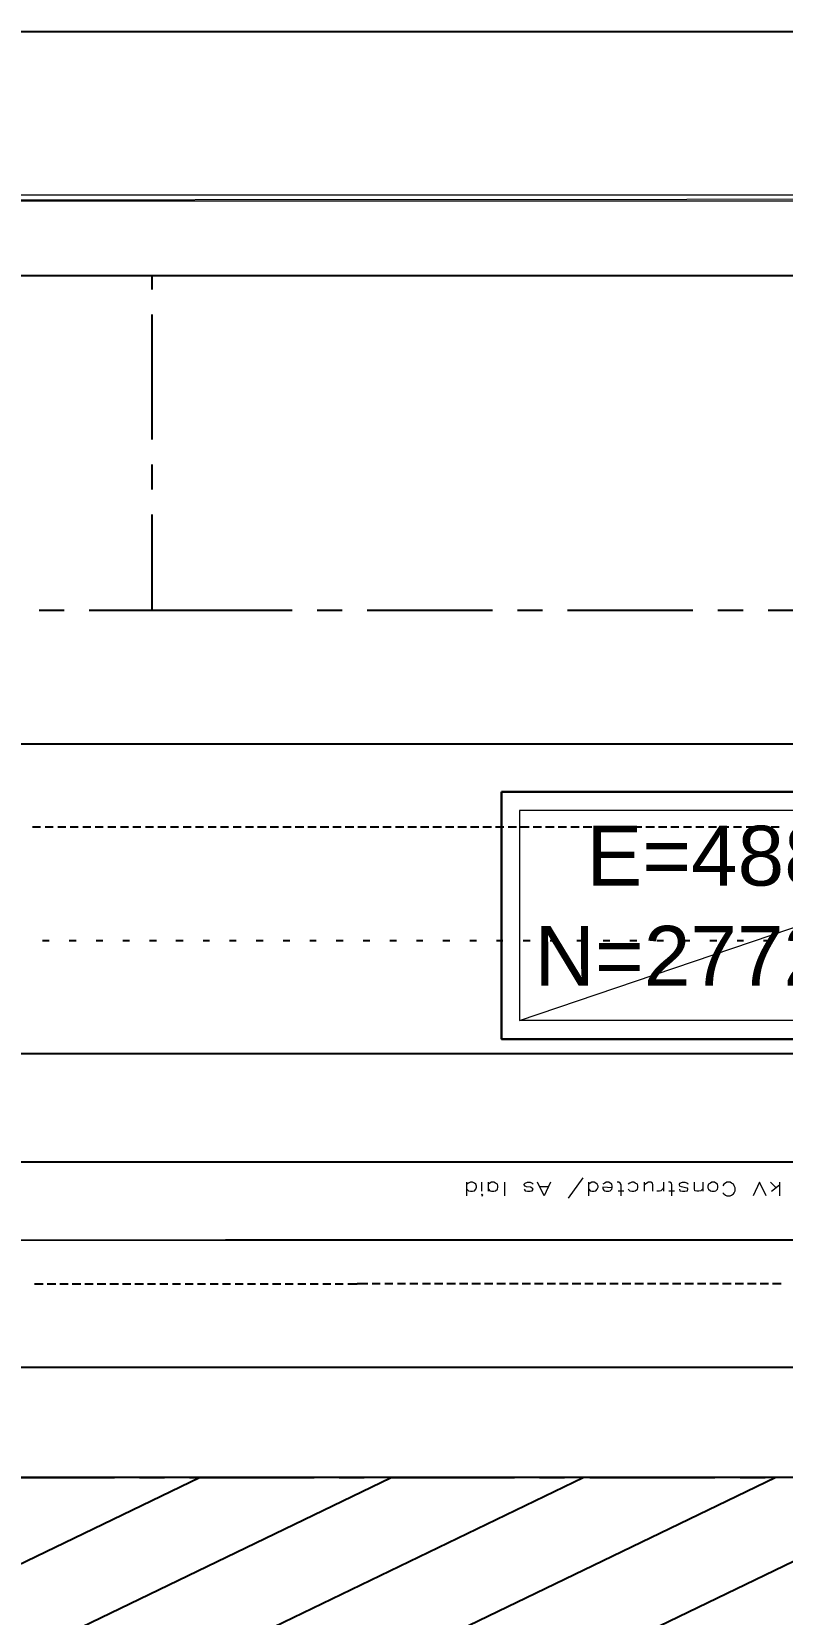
# Model space of a CAD drawing. Header units: inches. Extents: x 27 to 868, y 19 to 613.
# Drawn here: x 262.4 to 329.9, y 470.3 to 612.8 of the extents above; entities that cross this region are included whole.
import ezdxf

# ---------------------------------------------------------------- set-up
doc = ezdxf.new("R2010")
doc.units = ezdxf.units.IN
doc.header["$MEASUREMENT"] = 0
doc.layers.add('PDF_Geometry', color=7, linetype='Continuous')
doc.layers.add('PDF_Text', color=7, linetype='Continuous')
doc.styles.add('PDF Arial', font='arial.ttf')

msp = doc.modelspace()

# ---------------------------------------------------------------- linework, layer by layer
at = {"layer": 'PDF_Geometry', "lineweight": 25}
for points in [[(26.63, 612.78), (867.64, 612.78), (867.64, 229.17)], [(713.65, 229.17), (713.65, 590.8), (63.65, 590.8), (63.65, 40.79)]]:
    msp.add_lwpolyline(points, dxfattribs=at)
at = {"layer": 'PDF_Geometry', "lineweight": 0}
for points in [[(55.41, 598.05), (55.91, 597.51), (851.92, 598.05), (55.41, 598.05)], [(55.91, 597.51), (851.92, 598.05), (851.42, 597.51), (55.91, 597.51)], [(713.65, 229.17), (713.65, 590.8), (63.65, 590.8), (63.65, 204.55)], [(301.5, 508.02), (301.5, 509.23)], [(301.5, 508.6), (301.64, 508.47), (301.82, 508.42), (302, 508.42), (302.18, 508.47), (302.31, 508.6), (302.36, 508.78), (302.36, 508.87), (302.31, 509.05), (302.18, 509.14), (302, 509.23), (301.82, 509.23), (301.64, 509.14), (301.5, 509.05)], [(302.85, 508.42), (302.85, 509.23)], [(303.44, 508.42), (303.44, 509.23)], [(303.44, 508.6), (303.57, 508.47), (303.71, 508.42), (303.93, 508.42), (304.07, 508.47), (304.25, 508.6), (304.29, 508.78), (304.29, 508.87), (304.25, 509.05), (304.07, 509.14), (303.93, 509.23), (303.71, 509.23), (303.57, 509.14), (303.44, 509.05)], [(304.88, 509.23), (304.88, 508.02)], [(306.64, 508.6), (306.73, 508.47), (306.95, 508.42), (307.18, 508.42), (307.36, 508.47), (307.45, 508.6), (307.36, 508.69), (307.22, 508.78), (306.86, 508.83), (306.73, 508.87), (306.64, 509.01), (306.64, 509.05), (306.73, 509.14), (306.95, 509.23), (307.18, 509.23), (307.36, 509.14), (307.45, 509.05)], [(309.02, 509.23), (308.44, 508.02), (307.85, 509.23)], [(308.8, 508.83), (308.08, 508.83)], [(310.64, 507.79), (311.95, 509.64)], [(312.45, 508.02), (312.45, 509.23)], [(312.45, 508.6), (312.58, 508.47), (312.72, 508.42), (312.94, 508.42), (313.08, 508.47), (313.21, 508.6), (313.3, 508.78), (313.3, 508.87), (313.21, 509.05), (313.08, 509.14), (312.94, 509.23), (312.72, 509.23), (312.58, 509.14), (312.45, 509.05)], [(314.56, 508.74), (313.71, 508.78), (313.71, 508.65), (313.8, 508.51), (313.89, 508.47), (314.02, 508.42), (314.25, 508.42), (314.38, 508.47), (314.52, 508.6), (314.56, 508.74), (314.56, 508.87), (314.52, 509.05), (314.38, 509.14), (314.25, 509.23), (314.02, 509.23), (313.89, 509.14), (313.71, 509.05)], [(315.37, 508.02), (315.37, 509.01), (315.28, 509.14), (315.15, 509.23), (315.01, 509.23)], [(316, 508.6), (316.14, 508.47), (316.32, 508.42), (316.5, 508.42), (316.63, 508.47), (316.82, 508.6), (316.86, 508.74), (316.86, 508.87), (316.82, 509.05), (316.63, 509.14), (316.5, 509.23), (316.32, 509.23), (316.14, 509.14), (316, 509.05)], [(318.21, 508.42), (318.21, 509.01), (318.17, 509.14), (318.03, 509.23), (317.81, 509.23), (317.67, 509.14), (317.45, 509.01)], [(317.45, 508.42), (317.45, 509.23)], [(319.16, 508.74), (319.07, 508.6), (318.93, 508.47), (318.8, 508.42), (318.57, 508.42)], [(319.16, 509.23), (319.16, 508.42)], [(319.92, 508.02), (319.92, 509.01), (319.88, 509.14), (319.74, 509.23), (319.61, 509.23)], [(320.6, 508.6), (320.64, 508.47), (320.87, 508.42), (321.09, 508.42), (321.32, 508.47), (321.36, 508.6), (321.32, 508.69), (321.14, 508.74), (320.78, 508.83), (320.64, 508.87), (320.6, 509.01), (320.6, 509.05), (320.64, 509.14), (320.87, 509.23), (321.09, 509.23), (321.32, 509.14), (321.36, 509.05)], [(322.72, 508.65), (322.54, 508.47), (322.35, 508.42), (322.17, 508.42), (321.99, 508.47), (321.95, 508.65), (321.95, 509.23)], [(322.72, 509.23), (322.72, 508.42)], [(323.75, 508.42), (323.89, 508.47), (324.02, 508.6), (324.07, 508.74), (324.07, 508.87), (324.02, 509.05), (323.89, 509.14), (323.75, 509.23), (323.53, 509.23), (323.39, 509.14), (323.21, 509.05), (323.17, 508.87), (323.17, 508.74), (323.21, 508.6), (323.39, 508.47), (323.53, 508.42), (323.75, 508.42)], [(324.52, 508.29), (324.61, 508.2), (324.74, 508.06), (324.88, 508.02), (325.15, 508.02), (325.28, 508.06), (325.46, 508.2), (325.51, 508.29), (325.6, 508.47), (325.6, 508.74), (325.51, 508.92), (325.46, 509.05), (325.28, 509.14), (325.15, 509.23), (324.88, 509.23), (324.74, 509.14), (324.61, 509.05), (324.52, 508.92)], [(328.39, 508.02), (327.8, 509.23), (327.22, 508.02)], [(329.29, 508.74), (328.8, 509.23)], [(328.89, 508.42), (329.61, 509.01)], [(329.61, 509.23), (329.61, 508.02)], [(302.94, 508.06), (302.85, 508.15), (302.81, 508.06), (302.85, 508.02), (302.94, 508.06)], [(315.6, 508.42), (315.1, 508.42)], [(320.15, 508.42), (319.65, 508.42)]]:
    msp.add_lwpolyline(points, dxfattribs=at)
at = {"layer": 'PDF_Geometry', "color": 9, "lineweight": 25, "true_color": 0xbababa}
for points in [[(273.17, 590.75), (273.17, 589.58)], [(273.17, 587.33), (273.17, 576.07)], [(273.17, 573.82), (273.17, 571.57)], [(273.17, 569.32), (273.17, 560.71), (285.78, 560.71)], [(263.04, 560.71), (265.29, 560.71)], [(267.54, 560.71), (273.17, 560.71)], [(288.04, 560.71), (290.29, 560.71)], [(292.54, 560.71), (303.8, 560.71)], [(306.05, 560.71), (308.3, 560.71)], [(310.55, 560.71), (321.81, 560.71)], [(324.07, 560.71), (326.32, 560.71)], [(328.57, 560.71), (339.78, 560.71)], [(190.12, 548.69), (598.8, 548.69)], [(262.45, 541.21), (263.17, 541.21)], [(263.58, 541.21), (264.3, 541.21)], [(264.71, 541.21), (265.43, 541.21)], [(265.83, 541.21), (266.55, 541.21)], [(266.96, 541.21), (267.68, 541.21)], [(268.08, 541.21), (268.8, 541.21)], [(269.21, 541.21), (269.93, 541.21)], [(270.34, 541.21), (271.06, 541.21)], [(271.46, 541.21), (272.18, 541.21)], [(272.59, 541.21), (273.31, 541.21)], [(273.71, 541.21), (274.43, 541.21)], [(274.84, 541.21), (275.56, 541.21)], [(275.97, 541.21), (276.69, 541.21)], [(277.09, 541.21), (277.81, 541.21)], [(278.22, 541.21), (278.94, 541.21)], [(279.34, 541.21), (280.06, 541.21)], [(280.47, 541.21), (281.19, 541.21)], [(281.6, 541.21), (282.32, 541.21)], [(282.68, 541.21), (283.44, 541.21)], [(283.8, 541.21), (284.57, 541.21)], [(284.93, 541.21), (285.69, 541.21)], [(286.05, 541.21), (286.82, 541.21)], [(287.18, 541.21), (287.95, 541.21)], [(288.31, 541.21), (289.07, 541.21)], [(289.43, 541.21), (290.2, 541.21)], [(290.56, 541.21), (291.32, 541.21)], [(291.68, 541.21), (292.45, 541.21)], [(292.81, 541.21), (293.58, 541.21)], [(293.94, 541.21), (294.7, 541.21)], [(295.06, 541.21), (295.83, 541.21)], [(296.19, 541.21), (296.95, 541.21)], [(297.31, 541.21), (298.08, 541.21)], [(298.44, 541.21), (299.21, 541.21)], [(299.57, 541.21), (300.33, 541.21)], [(300.69, 541.21), (301.46, 541.21)], [(301.82, 541.21), (302.58, 541.21)], [(302.94, 541.21), (303.71, 541.21)], [(304.07, 541.21), (304.83, 541.21)], [(305.2, 541.21), (305.96, 541.21)], [(306.32, 541.21), (307.09, 541.21)], [(307.45, 541.21), (308.21, 541.21)], [(308.57, 541.21), (309.34, 541.21)], [(309.7, 541.21), (310.46, 541.21)], [(310.83, 541.21), (311.59, 541.21)], [(311.95, 541.21), (312.72, 541.21)], [(313.08, 541.21), (313.84, 541.21)], [(314.2, 541.21), (314.97, 541.21)], [(315.33, 541.21), (316.09, 541.21)], [(316.45, 541.21), (317.22, 541.21)], [(317.58, 541.21), (318.35, 541.21)], [(318.71, 541.21), (319.47, 541.21)], [(319.83, 541.21), (320.55, 541.21)], [(320.96, 541.21), (321.68, 541.21)], [(322.08, 541.21), (322.81, 541.21)], [(323.21, 541.21), (323.93, 541.21)], [(324.34, 541.21), (325.06, 541.21)], [(325.46, 541.21), (326.18, 541.21)], [(326.59, 541.21), (327.31, 541.21)], [(327.71, 541.21), (328.44, 541.21)], [(328.84, 541.21), (329.56, 541.21)], [(263.35, 530.99), (263.67, 530.99), (263.94, 530.99)], [(265.74, 530.99), (266.06, 530.99), (266.37, 530.99)], [(268.17, 530.99), (268.44, 530.99), (268.76, 530.99)], [(270.56, 530.99), (270.88, 530.99), (271.15, 530.99)], [(272.95, 530.99), (273.26, 530.99), (273.58, 530.99)], [(275.33, 530.99), (275.65, 530.99), (275.97, 530.99)], [(277.77, 530.99), (278.04, 530.99), (278.35, 530.99)], [(280.15, 530.99), (280.47, 530.99), (280.74, 530.99)], [(282.54, 530.99), (282.86, 530.99), (283.17, 530.99)], [(284.97, 530.99), (285.24, 530.99), (285.56, 530.99)], [(287.36, 530.99), (287.68, 530.99), (287.95, 530.99)], [(289.75, 530.99), (290.06, 530.99), (290.38, 530.99)], [(292.18, 530.99), (292.45, 530.99), (292.76, 530.99)], [(294.57, 530.99), (294.84, 530.99), (295.15, 530.99)], [(296.95, 530.99), (297.27, 530.99), (297.54, 530.99)], [(299.34, 530.99), (299.66, 530.99), (299.97, 530.99)], [(301.77, 530.99), (302.04, 530.99), (302.36, 530.99)], [(304.16, 530.99), (304.47, 530.99), (304.74, 530.99)], [(306.55, 530.99), (306.86, 530.99), (307.18, 530.99)], [(308.98, 530.99), (309.25, 530.99), (309.56, 530.99)], [(311.37, 530.99), (311.68, 530.99), (311.95, 530.99)], [(313.75, 530.99), (314.07, 530.99), (314.34, 530.99)], [(316.14, 530.99), (316.45, 530.99), (316.77, 530.99)], [(318.57, 530.99), (318.84, 530.99), (319.16, 530.99)], [(320.96, 530.99), (321.27, 530.99), (321.54, 530.99)], [(323.35, 530.99), (323.66, 530.99), (323.98, 530.99)], [(325.78, 530.99), (326.05, 530.99), (326.36, 530.99)], [(328.16, 530.99), (328.48, 530.99), (328.75, 530.99)], [(240.02, 520.81), (291.64, 520.81)], [(291.64, 520.81), (425.67, 520.81), (513.81, 520.81)], [(534.31, 511.04), (426.26, 511.04), (291.64, 511.04), (240.02, 511.04), (169.13, 511.04)], [(262.63, 500.09), (263.4, 500.09)], [(263.76, 500.09), (264.53, 500.09)], [(264.89, 500.09), (265.65, 500.09)], [(266.01, 500.09), (266.78, 500.09)], [(267.14, 500.09), (267.9, 500.09)], [(268.26, 500.09), (269.03, 500.09)], [(269.39, 500.09), (270.16, 500.09)], [(270.52, 500.09), (271.28, 500.09)], [(271.64, 500.09), (272.41, 500.09)], [(272.77, 500.09), (273.49, 500.09)], [(273.89, 500.09), (274.61, 500.09)], [(275.02, 500.09), (275.74, 500.09)], [(276.15, 500.09), (276.87, 500.09)], [(277.27, 500.09), (277.99, 500.09)], [(278.4, 500.09), (279.12, 500.09)], [(279.52, 500.09), (280.24, 500.09)], [(280.65, 500.09), (281.37, 500.09)], [(281.78, 500.09), (282.5, 500.09)], [(282.9, 500.09), (283.62, 500.09)], [(284.03, 500.09), (284.75, 500.09)], [(285.15, 500.09), (285.87, 500.09)], [(286.28, 500.09), (287, 500.09)], [(287.41, 500.09), (288.13, 500.09)], [(288.53, 500.09), (289.25, 500.09)], [(289.66, 500.09), (290.38, 500.09)], [(290.78, 500.09), (291.64, 500.09)], [(603.3, 500.09), (585.29, 500.09), (577.81, 492.57), (291.64, 492.57)], [(292.58, 500.09), (291.64, 500.09)], [(293.71, 500.09), (292.99, 500.09)], [(294.84, 500.09), (294.12, 500.09)], [(295.96, 500.09), (295.24, 500.09)], [(297.09, 500.09), (296.37, 500.09)], [(298.21, 500.09), (297.49, 500.09)], [(299.34, 500.09), (298.57, 500.09)], [(300.47, 500.09), (299.7, 500.09)], [(301.59, 500.09), (300.83, 500.09)], [(302.72, 500.09), (301.95, 500.09)], [(303.84, 500.09), (303.08, 500.09)], [(304.97, 500.09), (304.2, 500.09)], [(306.1, 500.09), (305.33, 500.09)], [(307.22, 500.09), (306.46, 500.09)], [(308.35, 500.09), (307.58, 500.09)], [(309.47, 500.09), (308.71, 500.09)], [(310.6, 500.09), (309.83, 500.09)], [(311.73, 500.09), (310.96, 500.09)], [(312.85, 500.09), (312.09, 500.09)], [(313.98, 500.09), (313.21, 500.09)], [(315.1, 500.09), (314.34, 500.09)], [(316.23, 500.09), (315.46, 500.09)], [(317.36, 500.09), (316.59, 500.09)], [(318.48, 500.09), (317.72, 500.09)], [(319.61, 500.09), (318.84, 500.09)], [(320.73, 500.09), (319.97, 500.09)], [(321.86, 500.09), (321.09, 500.09)], [(322.99, 500.09), (322.22, 500.09)], [(324.11, 500.09), (323.35, 500.09)], [(325.24, 500.09), (324.47, 500.09)], [(326.36, 500.09), (325.6, 500.09)], [(327.49, 500.09), (326.72, 500.09)], [(328.62, 500.09), (327.85, 500.09)], [(329.74, 500.09), (328.98, 500.09)], [(291.64, 492.57), (190.12, 492.57)], [(258.54, 482.66), (269.8, 482.66)], [(272.05, 482.66), (274.3, 482.66)], [(276.55, 482.66), (287.77, 482.66)], [(290.02, 482.66), (292.27, 482.66)], [(294.52, 482.66), (305.78, 482.66)], [(308.03, 482.66), (310.28, 482.66)], [(312.54, 482.66), (323.8, 482.66)], [(326.05, 482.66), (328.3, 482.66)]]:
    msp.add_lwpolyline(points, dxfattribs=at)
at = {"layer": 'PDF_Geometry', "lineweight": 30}
msp.add_lwpolyline([(304.61, 544.36), (363.56, 544.36), (363.56, 522.12), (304.61, 522.12), (304.61, 544.36)], dxfattribs=at)
at = {"layer": 'PDF_Geometry', "color": 254, "lineweight": 0, "true_color": 0xdcdcdc}
for points in [[(306.23, 542.7), (306.23, 523.78), (361.9, 542.7), (306.23, 542.7)], [(306.23, 523.78), (361.9, 542.7), (361.9, 523.78), (306.23, 523.78)]]:
    msp.add_lwpolyline(points, dxfattribs=at)
at = {"layer": 'PDF_Geometry', "color": 221, "lineweight": 25}
msp.add_lwpolyline([(646.81, 504.01), (639.83, 504.01), (609.79, 504.01), (579.79, 504.01), (549.8, 504.01), (519.8, 504.01), (489.81, 504.01), (459.81, 504.01), (429.82, 504.01), (399.78, 504.01), (384.78, 504.01), (369.78, 504.01), (339.78, 504.01), (309.79, 504.01), (279.79, 504.01), (63.7, 503.96)], dxfattribs=at)
at = {"layer": 'PDF_Geometry', "color": 132, "lineweight": 25, "true_color": 0x00dddd}
for points in [[(151.12, 421.63), (277.45, 482.66)], [(151.12, 413.3), (294.7, 482.66)], [(151.12, 404.97), (311.95, 482.66)], [(151.12, 396.64), (329.2, 482.66)], [(151.12, 388.31), (346.45, 482.66)], [(621.32, 482.66), (151.12, 482.66), (151.12, 212.61), (621.32, 212.61), (621.32, 482.66)]]:
    msp.add_lwpolyline(points, dxfattribs=at)

# ---------------------------------------------------------------- texts
at = {"layer": 'PDF_Text', "char_height": 5.384, "attachment_point": 7, "style": 'PDF Arial'}
for s, insert in [('\\W1.000945;E=488234.220', (312.23, 535.85)), ('\\W1.000860;N=2772572.284', (307.57, 526.84))]:
    msp.add_mtext(s, dxfattribs=dict(at, insert=insert))

doc.saveas('drawing.dxf')
